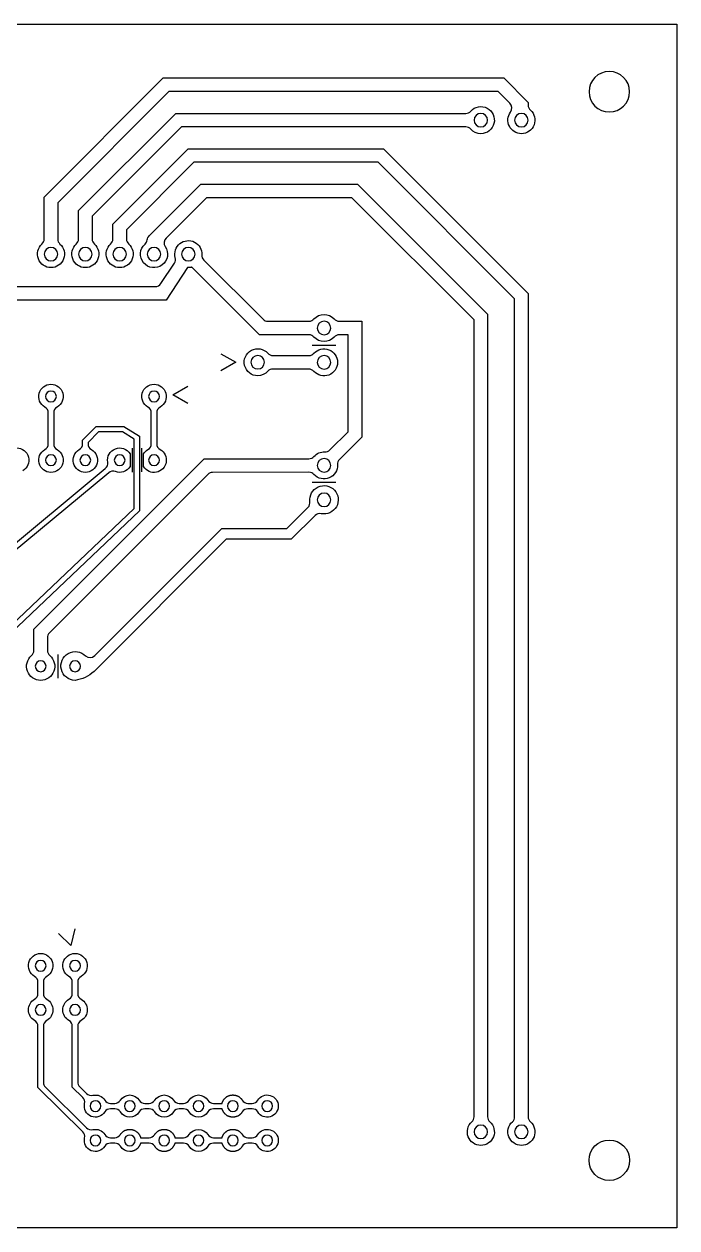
# Model space of a CAD drawing. Extents: x -23 to 624, y -213 to -124.
# Drawn here: x 49.7 to 98, y -213 to -124 of the extents above; entities that cross this region are included whole.
import ezdxf

# ---------------------------------------------------------------- set-up
doc = ezdxf.new("R2010")
doc.units = 0
for name, color, linetype in [('DEFAULT', 7, 'CONTINUOUS'), ('TOPLAYER', 1, 'CONTINUOUS'), ('TOPLAYER$TRACCES', 20, 'CONTINUOUS')]:
    doc.layers.add(name, color=color, linetype=linetype)

msp = doc.modelspace()

# ---------------------------------------------------------------- linework, layer by layer
at = {"layer": 'DEFAULT'}
for p, q in [((-23, -124), (98, -124)), ((98, -124), (98, -213)), ((71.024, -147.739), (72.784, -147.739)), ((57.707, -155.36), (57.707, -157.12)), ((58.408, -155.347), (58.408, -157.107)), ((71.024, -157.874), (72.784, -157.874)), ((52.215, -170.598), (52.215, -172.358)), ((98, -213), (-23, -213))]:
    msp.add_line(p, q, dxfattribs=at)
at = {"layer": 'DEFAULT', "extrusion": (0, 0, -1)}
msp.add_circle((-93, -129), 1.5, dxfattribs=at)
at = {"layer": 'DEFAULT'}
msp.add_circle((93, -208), 1.5, dxfattribs=at)
at = {"layer": 'TOPLAYER'}
for p, q in [((51.211, -136.793), (60.018, -127.986)), ((60.018, -127.986), (85.193, -127.986)), ((85.193, -127.986), (87, -129.793)), ((60.432, -128.986), (52.211, -137.207)), ((84.779, -128.986), (60.432, -128.986)), ((85.648, -129.855), (84.779, -128.986)), ((87, -129.793), (87, -129.984)), ((53.751, -137.793), (60.942, -130.602)), ((60.942, -130.602), (82.382, -130.602)), ((61.356, -131.602), (54.751, -138.207)), ((82.382, -131.602), (61.356, -131.602)), ((56.291, -138.793), (61.866, -133.218)), ((61.866, -133.218), (76.31, -133.218)), ((76.31, -133.218), (87, -143.908)), ((62.28, -134.218), (57.291, -139.207)), ((75.896, -134.218), (62.28, -134.218)), ((86, -144.322), (75.896, -134.218)), ((58.971, -139.653), (62.79, -135.834)), ((62.79, -135.834), (74.379, -135.834)), ((74.379, -135.834), (84, -145.455)), ((51.211, -139.89), (51.211, -136.793)), ((63.204, -136.834), (60.222, -139.816)), ((73.965, -136.834), (63.204, -136.834)), ((83, -145.869), (73.965, -136.834)), ((52.211, -137.207), (52.211, -139.89)), ((53.751, -139.89), (53.751, -137.793)), ((54.751, -138.207), (54.751, -139.89)), ((56.291, -139.89), (56.291, -138.793)), ((57.291, -139.207), (57.291, -139.89)), ((63.015, -141.445), (67.393, -145.822)), ((59.844, -143.187), (60.84, -141.669)), ((61.814, -142.006), (60.236, -144.413)), ((61.846, -142.008), (61.814, -142.006)), ((61.878, -142.008), (61.846, -142.008)), ((61.91, -142.007), (61.878, -142.008)), ((61.942, -142.005), (61.91, -142.007)), ((61.973, -142.003), (61.942, -142.005)), ((62.005, -141.999), (61.973, -142.003)), ((62.036, -141.994), (62.005, -141.999)), ((62.068, -141.988), (62.036, -141.994)), ((62.099, -141.982), (62.068, -141.988)), ((62.13, -141.974), (62.099, -141.982)), ((67.125, -146.969), (62.13, -141.974)), ((33.978, -143.413), (59.426, -143.413)), ((87, -143.908), (87, -204.78)), ((60.236, -144.413), (33.145, -144.413)), ((86, -204.78), (86, -144.322)), ((83, -204.78), (83, -145.869)), ((84, -145.455), (84, -204.78)), ((67.746, -145.969), (70.786, -145.969)), ((73.022, -145.969), (74.69, -145.969)), ((74.69, -145.969), (74.69, -154.55)), ((70.786, -146.969), (67.125, -146.969)), ((73.69, -146.969), (73.022, -146.969)), ((73.69, -154.136), (73.69, -146.969)), ((64.267, -148.372), (65.377, -149.006)), ((68.119, -148.502), (70.787, -148.507)), ((65.377, -149.006), (64.267, -149.639)), ((70.785, -149.507), (68.117, -149.502)), ((60.728, -151.411), (61.838, -150.778)), ((61.838, -152.045), (60.728, -151.411)), ((72.341, -155.485), (73.69, -154.136)), ((74.69, -154.55), (73.048, -156.192)), ((50.449, -168.741), (63.044, -156.146)), ((63.044, -156.146), (70.785, -156.131)), ((63.313, -157.291), (51.595, -169.009)), ((70.787, -157.131), (63.666, -157.145)), ((50.449, -170.306), (50.449, -168.741)), ((51.449, -169.362), (51.449, -170.306)), ((53.172, -192.123), (52.262, -191.226)), ((53.482, -190.884), (53.172, -192.123)), ((50.749, -195.662), (50.749, -194.839)), ((51.149, -194.839), (51.149, -195.662)), ((53.289, -195.662), (53.289, -194.839)), ((53.689, -194.839), (53.689, -195.662)), ((50.749, -202.615), (50.749, -198.103)), ((51.149, -198.103), (51.149, -202.239)), ((53.289, -202.583), (53.289, -198.103)), ((53.689, -198.103), (53.689, -202.207)), ((54.063, -205.888), (50.749, -202.615)), ((51.298, -202.595), (54.344, -205.603)), ((54.063, -203.348), (53.289, -202.583)), ((53.838, -202.563), (54.344, -203.063)), ((56.119, -203.792), (56.421, -203.792)), ((58.659, -203.792), (58.961, -203.792)), ((61.199, -203.792), (61.501, -203.792)), ((63.739, -203.792), (64.365, -203.792)), ((64.365, -203.792), (64.372, -203.764)), ((64.372, -203.764), (64.381, -203.737)), ((64.381, -203.737), (64.39, -203.71)), ((64.39, -203.71), (64.4, -203.683)), ((64.4, -203.683), (64.412, -203.657)), ((64.412, -203.657), (64.424, -203.631)), ((64.424, -203.631), (64.437, -203.606)), ((64.437, -203.606), (64.451, -203.581)), ((64.451, -203.581), (64.465, -203.556)), ((64.465, -203.556), (64.481, -203.532)), ((64.481, -203.532), (64.497, -203.509)), ((64.497, -203.509), (64.515, -203.486)), ((64.515, -203.486), (64.533, -203.464)), ((64.533, -203.464), (64.551, -203.442)), ((64.551, -203.442), (64.571, -203.421)), ((64.571, -203.421), (64.591, -203.401)), ((64.591, -203.401), (64.612, -203.382)), ((64.612, -203.382), (64.634, -203.363)), ((64.634, -203.363), (64.656, -203.345)), ((64.656, -203.345), (64.679, -203.328)), ((64.679, -203.328), (64.702, -203.311)), ((64.702, -203.311), (64.726, -203.296)), ((64.726, -203.296), (64.751, -203.281)), ((64.751, -203.281), (64.776, -203.267)), ((64.776, -203.267), (64.801, -203.254)), ((64.801, -203.254), (64.827, -203.242)), ((64.827, -203.242), (64.854, -203.231)), ((64.854, -203.231), (64.88, -203.221)), ((64.88, -203.221), (64.907, -203.212)), ((64.907, -203.212), (64.935, -203.203)), ((64.935, -203.203), (64.962, -203.196)), ((64.962, -203.196), (64.99, -203.19)), ((64.99, -203.19), (65.018, -203.184)), ((65.018, -203.184), (65.047, -203.18)), ((65.047, -203.18), (65.075, -203.176)), ((65.075, -203.176), (65.103, -203.174)), ((65.103, -203.174), (65.132, -203.172)), ((65.132, -203.172), (65.161, -203.172)), ((65.161, -203.172), (65.189, -203.172)), ((65.189, -203.172), (65.218, -203.174)), ((65.218, -203.174), (65.246, -203.176)), ((65.246, -203.176), (65.275, -203.18)), ((65.275, -203.18), (65.303, -203.184)), ((65.303, -203.184), (65.331, -203.19)), ((65.331, -203.19), (65.359, -203.196)), ((65.359, -203.196), (65.386, -203.204)), ((65.386, -203.204), (65.414, -203.212)), ((65.414, -203.212), (65.441, -203.221)), ((65.441, -203.221), (65.467, -203.232)), ((65.467, -203.232), (65.494, -203.243)), ((65.494, -203.243), (65.52, -203.255)), ((65.52, -203.255), (65.545, -203.268)), ((65.545, -203.268), (65.57, -203.282)), ((65.57, -203.282), (65.595, -203.296)), ((65.595, -203.296), (65.619, -203.312)), ((65.619, -203.312), (65.642, -203.328)), ((65.642, -203.328), (65.665, -203.346)), ((65.665, -203.346), (65.687, -203.364)), ((65.687, -203.364), (65.709, -203.382)), ((65.709, -203.382), (65.73, -203.402)), ((65.73, -203.402), (65.75, -203.422)), ((65.75, -203.422), (65.769, -203.443)), ((65.769, -203.443), (65.788, -203.465)), ((65.788, -203.465), (65.806, -203.487)), ((65.806, -203.487), (65.823, -203.51)), ((65.823, -203.51), (65.84, -203.533)), ((65.84, -203.533), (65.855, -203.557)), ((66.279, -203.792), (66.581, -203.792)), ((56.421, -204.192), (56.119, -204.192)), ((58.961, -204.192), (58.659, -204.192)), ((61.501, -204.192), (61.199, -204.192)), ((64.365, -204.192), (63.739, -204.192)), ((64.372, -204.219), (64.365, -204.192)), ((64.381, -204.247), (64.372, -204.219)), ((64.39, -204.274), (64.381, -204.247)), ((64.4, -204.3), (64.39, -204.274)), ((64.412, -204.327), (64.4, -204.3)), ((64.424, -204.353), (64.412, -204.327)), ((64.437, -204.378), (64.424, -204.353)), ((64.451, -204.403), (64.437, -204.378)), ((64.465, -204.428), (64.451, -204.403)), ((64.481, -204.451), (64.465, -204.428)), ((64.497, -204.475), (64.481, -204.451)), ((64.515, -204.498), (64.497, -204.475)), ((64.533, -204.52), (64.515, -204.498)), ((64.551, -204.541), (64.533, -204.52)), ((64.571, -204.562), (64.551, -204.541)), ((64.591, -204.583), (64.571, -204.562)), ((64.612, -204.602), (64.591, -204.583)), ((64.634, -204.621), (64.612, -204.602)), ((64.656, -204.639), (64.634, -204.621)), ((64.679, -204.656), (64.656, -204.639)), ((64.702, -204.672), (64.679, -204.656)), ((64.726, -204.688), (64.702, -204.672)), ((64.751, -204.702), (64.726, -204.688)), ((65.595, -204.687), (65.57, -204.702)), ((65.619, -204.672), (65.595, -204.687)), ((65.642, -204.655), (65.619, -204.672)), ((65.665, -204.638), (65.642, -204.655)), ((65.687, -204.62), (65.665, -204.638)), ((65.709, -204.601), (65.687, -204.62)), ((65.73, -204.582), (65.709, -204.601)), ((65.75, -204.562), (65.73, -204.582)), ((65.769, -204.541), (65.75, -204.562)), ((65.788, -204.519), (65.769, -204.541)), ((65.806, -204.497), (65.788, -204.519)), ((65.823, -204.474), (65.806, -204.497)), ((65.84, -204.451), (65.823, -204.474)), ((65.855, -204.427), (65.84, -204.451)), ((66.581, -204.192), (66.279, -204.192)), ((64.776, -204.716), (64.751, -204.702)), ((64.801, -204.729), (64.776, -204.716)), ((64.827, -204.741), (64.801, -204.729)), ((64.854, -204.752), (64.827, -204.741)), ((64.88, -204.763), (64.854, -204.752)), ((64.907, -204.772), (64.88, -204.763)), ((64.935, -204.78), (64.907, -204.772)), ((64.962, -204.788), (64.935, -204.78)), ((64.99, -204.794), (64.962, -204.788)), ((65.018, -204.799), (64.99, -204.794)), ((65.047, -204.804), (65.018, -204.799)), ((65.075, -204.807), (65.047, -204.804)), ((65.103, -204.81), (65.075, -204.807)), ((65.132, -204.811), (65.103, -204.81)), ((65.161, -204.812), (65.132, -204.811)), ((65.189, -204.811), (65.161, -204.812)), ((65.218, -204.81), (65.189, -204.811)), ((65.246, -204.807), (65.218, -204.81)), ((65.275, -204.804), (65.246, -204.807)), ((65.303, -204.799), (65.275, -204.804)), ((65.331, -204.794), (65.303, -204.799)), ((65.359, -204.787), (65.331, -204.794)), ((65.386, -204.78), (65.359, -204.787)), ((65.414, -204.772), (65.386, -204.78)), ((65.441, -204.762), (65.414, -204.772)), ((65.467, -204.752), (65.441, -204.762)), ((65.494, -204.741), (65.467, -204.752)), ((65.52, -204.729), (65.494, -204.741)), ((65.545, -204.716), (65.52, -204.729)), ((65.57, -204.702), (65.545, -204.716)), ((56.119, -206.332), (56.421, -206.332)), ((56.845, -206.097), (56.86, -206.073)), ((56.86, -206.073), (56.877, -206.05)), ((56.877, -206.05), (56.894, -206.027)), ((56.894, -206.027), (56.912, -206.005)), ((56.912, -206.005), (56.931, -205.983)), ((56.931, -205.983), (56.95, -205.962)), ((56.95, -205.962), (56.97, -205.942)), ((56.97, -205.942), (56.991, -205.922)), ((56.991, -205.922), (57.013, -205.904)), ((57.013, -205.904), (57.035, -205.886)), ((57.035, -205.886), (57.058, -205.868)), ((57.058, -205.868), (57.081, -205.852)), ((57.081, -205.852), (57.105, -205.836)), ((57.105, -205.836), (57.13, -205.822)), ((57.13, -205.822), (57.155, -205.808)), ((57.155, -205.808), (57.18, -205.795)), ((57.18, -205.795), (57.206, -205.783)), ((57.206, -205.783), (57.233, -205.772)), ((57.233, -205.772), (57.259, -205.761)), ((57.259, -205.761), (57.286, -205.752)), ((57.286, -205.752), (57.314, -205.744)), ((57.314, -205.744), (57.341, -205.736)), ((57.341, -205.736), (57.369, -205.73)), ((57.369, -205.73), (57.397, -205.724)), ((57.397, -205.724), (57.425, -205.72)), ((57.425, -205.72), (57.454, -205.716)), ((57.454, -205.716), (57.482, -205.714)), ((57.482, -205.714), (57.511, -205.712)), ((57.511, -205.712), (57.539, -205.712)), ((57.539, -205.712), (57.568, -205.712)), ((57.568, -205.712), (57.597, -205.714)), ((57.597, -205.714), (57.625, -205.716)), ((57.625, -205.716), (57.653, -205.72)), ((57.653, -205.72), (57.682, -205.724)), ((57.682, -205.724), (57.71, -205.73)), ((57.71, -205.73), (57.738, -205.736)), ((57.738, -205.736), (57.765, -205.743)), ((57.765, -205.743), (57.793, -205.752)), ((57.793, -205.752), (57.82, -205.761)), ((57.82, -205.761), (57.846, -205.771)), ((57.846, -205.771), (57.873, -205.782)), ((57.873, -205.782), (57.899, -205.794)), ((57.899, -205.794), (57.924, -205.807)), ((57.924, -205.807), (57.949, -205.821)), ((57.949, -205.821), (57.974, -205.836)), ((57.974, -205.836), (57.998, -205.851)), ((57.998, -205.851), (58.021, -205.868)), ((58.021, -205.868), (58.044, -205.885)), ((58.044, -205.885), (58.066, -205.903)), ((58.066, -205.903), (58.088, -205.922)), ((58.088, -205.922), (58.109, -205.941)), ((58.109, -205.941), (58.129, -205.961)), ((58.129, -205.961), (58.149, -205.982)), ((58.149, -205.982), (58.167, -206.004)), ((58.167, -206.004), (58.185, -206.026)), ((58.185, -206.026), (58.203, -206.049)), ((58.203, -206.049), (58.219, -206.072)), ((58.219, -206.072), (58.235, -206.096)), ((58.235, -206.096), (58.249, -206.121)), ((58.249, -206.121), (58.263, -206.146)), ((58.263, -206.146), (58.276, -206.171)), ((58.276, -206.171), (58.288, -206.197)), ((58.288, -206.197), (58.3, -206.223)), ((58.3, -206.223), (58.31, -206.25)), ((58.31, -206.25), (58.319, -206.277)), ((58.319, -206.277), (58.328, -206.304)), ((58.328, -206.304), (58.335, -206.332)), ((58.335, -206.332), (58.961, -206.332)), ((59.385, -206.097), (59.4, -206.073)), ((59.4, -206.073), (59.417, -206.05)), ((59.417, -206.05), (59.434, -206.027)), ((59.434, -206.027), (59.452, -206.005)), ((59.452, -206.005), (59.471, -205.983)), ((59.471, -205.983), (59.49, -205.962)), ((59.49, -205.962), (59.511, -205.942)), ((59.511, -205.942), (59.531, -205.922)), ((59.531, -205.922), (59.553, -205.904)), ((59.553, -205.904), (59.575, -205.886)), ((59.575, -205.886), (59.598, -205.868)), ((59.598, -205.868), (59.621, -205.852)), ((59.621, -205.852), (59.645, -205.836)), ((59.645, -205.836), (59.67, -205.822)), ((59.67, -205.822), (59.695, -205.808)), ((59.695, -205.808), (59.72, -205.795)), ((59.72, -205.795), (59.746, -205.783)), ((59.746, -205.783), (59.773, -205.772)), ((59.773, -205.772), (59.799, -205.761)), ((59.799, -205.761), (59.826, -205.752)), ((59.826, -205.752), (59.854, -205.744)), ((59.854, -205.744), (59.881, -205.736)), ((59.881, -205.736), (59.909, -205.73)), ((59.909, -205.73), (59.937, -205.724)), ((59.937, -205.724), (59.965, -205.72)), ((59.965, -205.72), (59.994, -205.716)), ((59.994, -205.716), (60.022, -205.714)), ((60.022, -205.714), (60.051, -205.712)), ((60.051, -205.712), (60.079, -205.712)), ((60.079, -205.712), (60.108, -205.712)), ((60.108, -205.712), (60.137, -205.714)), ((60.137, -205.714), (60.165, -205.716)), ((60.165, -205.716), (60.194, -205.72)), ((60.194, -205.72), (60.222, -205.724)), ((60.222, -205.724), (60.25, -205.73)), ((60.25, -205.73), (60.278, -205.736)), ((60.278, -205.736), (60.305, -205.743)), ((60.305, -205.743), (60.333, -205.752)), ((60.333, -205.752), (60.36, -205.761)), ((60.36, -205.761), (60.386, -205.771)), ((60.386, -205.771), (60.413, -205.782)), ((60.413, -205.782), (60.439, -205.794)), ((60.439, -205.794), (60.464, -205.807)), ((60.464, -205.807), (60.489, -205.821)), ((60.489, -205.821), (60.514, -205.836)), ((60.514, -205.836), (60.538, -205.851)), ((60.538, -205.851), (60.561, -205.868)), ((60.561, -205.868), (60.584, -205.885)), ((60.584, -205.885), (60.606, -205.903)), ((60.606, -205.903), (60.628, -205.922)), ((60.628, -205.922), (60.649, -205.941)), ((60.649, -205.941), (60.669, -205.961)), ((60.669, -205.961), (60.689, -205.982)), ((60.689, -205.982), (60.707, -206.004)), ((60.707, -206.004), (60.725, -206.026)), ((60.725, -206.026), (60.743, -206.049)), ((60.743, -206.049), (60.759, -206.072)), ((60.759, -206.072), (60.775, -206.096)), ((60.775, -206.096), (60.789, -206.121)), ((60.789, -206.121), (60.803, -206.146)), ((60.803, -206.146), (60.816, -206.171)), ((60.816, -206.171), (60.828, -206.197)), ((60.828, -206.197), (60.84, -206.223)), ((60.84, -206.223), (60.85, -206.25)), ((60.85, -206.25), (60.859, -206.277)), ((60.859, -206.277), (60.868, -206.304)), ((60.868, -206.304), (60.875, -206.332)), ((60.875, -206.332), (61.501, -206.332)), ((63.739, -206.332), (64.365, -206.332)), ((64.365, -206.332), (64.372, -206.304)), ((64.372, -206.304), (64.381, -206.277)), ((64.381, -206.277), (64.39, -206.25)), ((64.39, -206.25), (64.4, -206.223)), ((64.4, -206.223), (64.412, -206.197)), ((64.412, -206.197), (64.424, -206.171)), ((64.424, -206.171), (64.437, -206.146)), ((64.437, -206.146), (64.451, -206.121)), ((64.451, -206.121), (64.465, -206.096)), ((64.465, -206.096), (64.481, -206.072)), ((64.481, -206.072), (64.497, -206.049)), ((64.497, -206.049), (64.515, -206.026)), ((64.515, -206.026), (64.533, -206.004)), ((64.533, -206.004), (64.551, -205.982)), ((64.551, -205.982), (64.571, -205.961)), ((64.571, -205.961), (64.591, -205.941)), ((64.591, -205.941), (64.612, -205.922)), ((64.612, -205.922), (64.634, -205.903)), ((64.634, -205.903), (64.656, -205.885)), ((64.656, -205.885), (64.679, -205.868)), ((64.679, -205.868), (64.702, -205.851)), ((64.702, -205.851), (64.726, -205.836)), ((64.726, -205.836), (64.751, -205.821)), ((64.751, -205.821), (64.776, -205.807)), ((64.776, -205.807), (64.801, -205.794)), ((64.801, -205.794), (64.827, -205.782)), ((64.827, -205.782), (64.854, -205.771)), ((64.854, -205.771), (64.88, -205.761)), ((64.88, -205.761), (64.907, -205.752)), ((64.907, -205.752), (64.935, -205.743)), ((64.935, -205.743), (64.962, -205.736)), ((64.962, -205.736), (64.99, -205.73)), ((64.99, -205.73), (65.018, -205.724)), ((65.018, -205.724), (65.047, -205.72)), ((65.047, -205.72), (65.075, -205.716)), ((65.075, -205.716), (65.103, -205.714)), ((65.103, -205.714), (65.132, -205.712)), ((65.132, -205.712), (65.161, -205.712)), ((65.161, -205.712), (65.189, -205.712)), ((65.189, -205.712), (65.218, -205.714)), ((65.218, -205.714), (65.246, -205.716)), ((65.246, -205.716), (65.275, -205.72)), ((65.275, -205.72), (65.303, -205.724)), ((65.303, -205.724), (65.331, -205.73)), ((65.331, -205.73), (65.359, -205.736)), ((65.359, -205.736), (65.386, -205.744)), ((65.386, -205.744), (65.414, -205.752)), ((65.414, -205.752), (65.441, -205.761)), ((65.441, -205.761), (65.467, -205.772)), ((65.467, -205.772), (65.494, -205.783)), ((65.494, -205.783), (65.52, -205.795)), ((65.52, -205.795), (65.545, -205.808)), ((65.545, -205.808), (65.57, -205.822)), ((65.57, -205.822), (65.595, -205.836)), ((65.595, -205.836), (65.619, -205.852)), ((65.619, -205.852), (65.642, -205.868)), ((65.642, -205.868), (65.665, -205.886)), ((65.665, -205.886), (65.687, -205.904)), ((65.687, -205.904), (65.709, -205.922)), ((65.709, -205.922), (65.73, -205.942)), ((65.73, -205.942), (65.75, -205.962)), ((65.75, -205.962), (65.769, -205.983)), ((65.769, -205.983), (65.788, -206.005)), ((65.788, -206.005), (65.806, -206.027)), ((65.806, -206.027), (65.823, -206.05)), ((65.823, -206.05), (65.84, -206.073)), ((65.84, -206.073), (65.855, -206.097)), ((66.279, -206.332), (66.581, -206.332)), ((56.421, -206.732), (56.119, -206.732)), ((57.569, -207.351), (57.54, -207.352)), ((57.597, -207.35), (57.569, -207.351)), ((57.626, -207.347), (57.597, -207.35)), ((57.654, -207.344), (57.626, -207.347)), ((57.682, -207.339), (57.654, -207.344)), ((57.71, -207.334), (57.682, -207.339)), ((57.738, -207.328), (57.71, -207.334)), ((57.766, -207.32), (57.738, -207.328)), ((57.793, -207.312), (57.766, -207.32)), ((57.82, -207.303), (57.793, -207.312)), ((57.847, -207.292), (57.82, -207.303)), ((57.873, -207.281), (57.847, -207.292)), ((57.899, -207.269), (57.873, -207.281)), ((57.924, -207.256), (57.899, -207.269)), ((57.949, -207.242), (57.924, -207.256)), ((57.974, -207.228), (57.949, -207.242)), ((57.998, -207.212), (57.974, -207.228)), ((58.021, -207.196), (57.998, -207.212)), ((58.044, -207.179), (58.021, -207.196)), ((58.066, -207.161), (58.044, -207.179)), ((58.088, -207.142), (58.066, -207.161)), ((58.109, -207.122), (58.088, -207.142)), ((58.129, -207.102), (58.109, -207.122)), ((58.149, -207.081), (58.129, -207.102)), ((58.167, -207.06), (58.149, -207.081)), ((58.185, -207.038), (58.167, -207.06)), ((58.203, -207.015), (58.185, -207.038)), ((58.219, -206.991), (58.203, -207.015)), ((58.235, -206.967), (58.219, -206.991)), ((58.249, -206.943), (58.235, -206.967)), ((58.263, -206.918), (58.249, -206.943)), ((58.276, -206.893), (58.263, -206.918)), ((58.289, -206.867), (58.276, -206.893)), ((58.3, -206.84), (58.289, -206.867)), ((58.31, -206.814), (58.3, -206.84)), ((58.319, -206.787), (58.31, -206.814)), ((58.328, -206.759), (58.319, -206.787)), ((58.335, -206.732), (58.328, -206.759)), ((58.961, -206.732), (58.335, -206.732)), ((59.4, -206.991), (59.385, -206.967)), ((59.417, -207.014), (59.4, -206.991)), ((59.434, -207.037), (59.417, -207.014)), ((59.452, -207.059), (59.434, -207.037)), ((59.471, -207.081), (59.452, -207.059)), ((59.49, -207.102), (59.471, -207.081)), ((59.511, -207.122), (59.49, -207.102)), ((59.531, -207.141), (59.511, -207.122)), ((59.553, -207.16), (59.531, -207.141)), ((59.575, -207.178), (59.553, -207.16)), ((59.598, -207.195), (59.575, -207.178)), ((59.621, -207.212), (59.598, -207.195)), ((59.645, -207.227), (59.621, -207.212)), ((59.67, -207.242), (59.645, -207.227)), ((59.695, -207.256), (59.67, -207.242)), ((59.72, -207.269), (59.695, -207.256)), ((59.746, -207.281), (59.72, -207.269)), ((59.773, -207.292), (59.746, -207.281)), ((59.799, -207.302), (59.773, -207.292)), ((59.826, -207.312), (59.799, -207.302)), ((59.854, -207.32), (59.826, -207.312)), ((59.881, -207.327), (59.854, -207.32)), ((59.909, -207.334), (59.881, -207.327)), ((59.937, -207.339), (59.909, -207.334)), ((59.965, -207.344), (59.937, -207.339)), ((59.994, -207.347), (59.965, -207.344)), ((60.022, -207.35), (59.994, -207.347)), ((60.051, -207.351), (60.022, -207.35)), ((60.079, -207.352), (60.051, -207.351)), ((60.108, -207.351), (60.079, -207.352)), ((60.137, -207.35), (60.108, -207.351)), ((60.165, -207.347), (60.137, -207.35)), ((60.194, -207.344), (60.165, -207.347)), ((60.222, -207.339), (60.194, -207.344)), ((60.25, -207.334), (60.222, -207.339)), ((60.278, -207.328), (60.25, -207.334)), ((60.305, -207.32), (60.278, -207.328)), ((60.333, -207.312), (60.305, -207.32)), ((60.36, -207.303), (60.333, -207.312)), ((60.386, -207.292), (60.36, -207.303)), ((60.413, -207.281), (60.386, -207.292)), ((60.439, -207.269), (60.413, -207.281)), ((60.464, -207.256), (60.439, -207.269)), ((60.489, -207.242), (60.464, -207.256)), ((60.514, -207.228), (60.489, -207.242)), ((60.538, -207.212), (60.514, -207.228)), ((60.561, -207.196), (60.538, -207.212)), ((60.584, -207.179), (60.561, -207.196)), ((60.606, -207.161), (60.584, -207.179)), ((60.628, -207.142), (60.606, -207.161)), ((60.649, -207.123), (60.628, -207.142)), ((60.669, -207.102), (60.649, -207.123)), ((60.689, -207.081), (60.669, -207.102)), ((60.707, -207.06), (60.689, -207.081)), ((60.725, -207.038), (60.707, -207.06)), ((60.743, -207.015), (60.725, -207.038)), ((60.759, -206.991), (60.743, -207.015)), ((60.775, -206.968), (60.759, -206.991)), ((60.789, -206.943), (60.775, -206.968)), ((60.803, -206.918), (60.789, -206.943)), ((60.816, -206.893), (60.803, -206.918)), ((60.828, -206.867), (60.816, -206.893)), ((60.84, -206.84), (60.828, -206.867)), ((60.85, -206.814), (60.84, -206.84)), ((60.859, -206.787), (60.85, -206.814)), ((60.868, -206.759), (60.859, -206.787)), ((60.875, -206.732), (60.868, -206.759)), ((61.501, -206.732), (60.875, -206.732)), ((64.365, -206.732), (63.739, -206.732)), ((64.372, -206.759), (64.365, -206.732)), ((64.381, -206.787), (64.372, -206.759)), ((64.39, -206.814), (64.381, -206.787)), ((64.4, -206.84), (64.39, -206.814)), ((64.412, -206.867), (64.4, -206.84)), ((64.424, -206.893), (64.412, -206.867)), ((64.437, -206.918), (64.424, -206.893)), ((64.451, -206.943), (64.437, -206.918)), ((64.465, -206.968), (64.451, -206.943)), ((64.481, -206.991), (64.465, -206.968)), ((64.497, -207.015), (64.481, -206.991)), ((64.515, -207.038), (64.497, -207.015)), ((64.533, -207.06), (64.515, -207.038)), ((64.551, -207.081), (64.533, -207.06)), ((64.571, -207.102), (64.551, -207.081)), ((64.591, -207.123), (64.571, -207.102)), ((64.612, -207.142), (64.591, -207.123)), ((64.634, -207.161), (64.612, -207.142)), ((64.656, -207.179), (64.634, -207.161)), ((64.679, -207.196), (64.656, -207.179)), ((64.702, -207.212), (64.679, -207.196)), ((64.726, -207.228), (64.702, -207.212)), ((64.751, -207.242), (64.726, -207.228)), ((64.776, -207.256), (64.751, -207.242)), ((64.801, -207.269), (64.776, -207.256)), ((64.827, -207.281), (64.801, -207.269)), ((64.854, -207.292), (64.827, -207.281)), ((64.88, -207.303), (64.854, -207.292)), ((64.907, -207.312), (64.88, -207.303)), ((64.935, -207.32), (64.907, -207.312)), ((64.962, -207.328), (64.935, -207.32)), ((64.99, -207.334), (64.962, -207.328)), ((65.018, -207.339), (64.99, -207.334)), ((65.047, -207.344), (65.018, -207.339)), ((65.075, -207.347), (65.047, -207.344)), ((65.103, -207.35), (65.075, -207.347)), ((65.132, -207.351), (65.103, -207.35)), ((65.161, -207.352), (65.132, -207.351)), ((65.189, -207.351), (65.161, -207.352)), ((65.218, -207.35), (65.189, -207.351)), ((65.246, -207.347), (65.218, -207.35)), ((65.275, -207.344), (65.246, -207.347)), ((65.303, -207.339), (65.275, -207.344)), ((65.331, -207.334), (65.303, -207.339)), ((65.359, -207.327), (65.331, -207.334)), ((65.386, -207.32), (65.359, -207.327)), ((65.414, -207.312), (65.386, -207.32)), ((65.441, -207.302), (65.414, -207.312)), ((65.467, -207.292), (65.441, -207.302)), ((65.494, -207.281), (65.467, -207.292)), ((65.52, -207.269), (65.494, -207.281)), ((65.545, -207.256), (65.52, -207.269)), ((65.57, -207.242), (65.545, -207.256)), ((65.595, -207.227), (65.57, -207.242)), ((65.619, -207.212), (65.595, -207.227)), ((65.642, -207.195), (65.619, -207.212)), ((65.665, -207.178), (65.642, -207.195)), ((65.687, -207.16), (65.665, -207.178)), ((65.709, -207.141), (65.687, -207.16)), ((65.73, -207.122), (65.709, -207.141)), ((65.75, -207.102), (65.73, -207.122)), ((65.769, -207.081), (65.75, -207.102)), ((65.788, -207.059), (65.769, -207.081)), ((65.806, -207.037), (65.788, -207.059)), ((65.823, -207.014), (65.806, -207.037)), ((65.84, -206.991), (65.823, -207.014)), ((65.855, -206.967), (65.84, -206.991)), ((66.581, -206.732), (66.279, -206.732))]:
    msp.add_line(p, q, dxfattribs=at)
at = {"layer": 'TOPLAYER', "extrusion": (0, 0, -1)}
for centre, radius in [((-83.5, -131.102), 0.5), ((-86.5, -131.102), 0.5), ((-51.711, -141.008), 0.5), ((-51.711, -141.008), 0.5), ((-54.251, -141.008), 0.5), ((-54.251, -141.008), 0.5), ((-56.791, -141.008), 0.5), ((-56.791, -141.008), 0.5), ((-59.331, -141.008), 0.5), ((-59.331, -141.008), 0.5), ((-67, -149), 0.5), ((-71.904, -149.009), 0.5), ((-50.949, -171.48), 0.4), ((-83.5, -205.898), 0.5), ((-86.5, -205.898), 0.5)]:
    msp.add_circle(centre, radius, dxfattribs=at)
at = {"layer": 'TOPLAYER'}
for centre, start, end in [((85.295, -130.209), 323.46676, 45), ((82.382, -130.102), 270, 318.18969), ((87.5, -129.984), 180, 228.18969), ((82.382, -132.102), 41.81031, 90), ((50.711, -139.89), 311.81031, 0), ((52.711, -139.89), 180, 228.18969), ((53.251, -139.89), 311.81031, 0), ((55.251, -139.89), 180, 228.18969), ((55.791, -139.89), 311.81031, 0), ((57.791, -139.89), 180, 228.18969), ((58.331, -139.89), 311.81031, 353.28083), ((60.575, -140.17), 135, 213.95743), ((60.422, -141.394), 326.74419, 14.93388), ((63.369, -141.091), 176.81031, 225), ((59.426, -142.913), 270, 326.74419), ((67.746, -145.469), 225, 270.00016), ((70.786, -145.469), 270.00016, 318.18984), ((73.022, -145.469), 221.81032, 270.00001), ((70.786, -147.469), 41.81047, 90.00016), ((73.022, -147.469), 90.00001, 138.18969), ((68.12, -148.002), 221.70645, 269.89613), ((70.788, -148.007), 269.89613, 318.08582), ((68.116, -150.002), 89.89613, 138.08582), ((70.784, -150.007), 41.70645, 89.89613), ((71.987, -155.131), 266.81063, 315.00032), ((70.784, -155.631), 270.10916, 318.29884), ((73.402, -156.545), 135.00032, 183.19), ((63.667, -157.645), 90.10916, 135), ((70.788, -157.631), 41.91947, 90.10916), ((51.949, -169.362), 135, 180), ((49.949, -170.306), 310.4345, 0), ((51.949, -170.306), 180, 229.5655), ((50.249, -194.839), 0, 60.16444), ((51.649, -194.839), 119.83556, 180), ((52.789, -194.839), 0, 60.16444), ((54.189, -194.839), 119.83556, 180), ((50.249, -195.662), 299.83556, 0), ((51.649, -195.662), 180, 240.16444), ((52.789, -195.662), 299.83556, 0), ((54.189, -195.662), 180, 240.16444), ((50.249, -198.103), 360, 60.16444), ((51.649, -198.103), 119.83556, 180), ((52.789, -198.103), 360, 60.16444), ((54.189, -198.103), 119.83556, 180), ((51.649, -202.239), 180, 225.36332), ((54.189, -202.207), 180, 225.36332), ((53.712, -203.704), 347.38926, 45.36332), ((54.695, -202.707), 225.36332, 283.33739), ((56.119, -203.292), 212.02593, 270), ((56.421, -203.292), 270, 327.97407), ((58.659, -203.292), 212.02593, 270), ((58.961, -203.292), 270, 327.97407), ((61.199, -203.292), 212.02593, 270), ((61.501, -203.292), 270, 327.97407), ((63.739, -203.292), 212.02593, 270), ((66.279, -203.292), 212.02593, 270), ((66.581, -203.292), 270, 327.97407), ((56.119, -204.692), 90, 147.97407), ((56.421, -204.692), 32.02593, 90), ((58.659, -204.692), 90, 147.97407), ((58.961, -204.692), 32.02593, 90), ((61.199, -204.692), 90, 147.97407), ((61.501, -204.692), 32.02593, 90), ((63.739, -204.692), 90, 147.97407), ((66.279, -204.692), 90, 147.97407), ((66.581, -204.692), 32.02593, 90), ((82.5, -204.78), 311.81031, 360), ((84.5, -204.78), 180, 228.18969), ((85.5, -204.78), 311.81031, 0), ((87.5, -204.78), 180, 228.18969), ((53.712, -206.244), 347.38926, 45.36332), ((54.695, -205.247), 225.36332, 283.33739), ((56.119, -205.832), 212.02593, 270), ((56.421, -205.832), 270, 327.97407), ((58.961, -205.832), 270, 327.97407), ((61.501, -205.832), 270, 327.97407), ((63.739, -205.832), 212.02593, 270), ((66.279, -205.832), 212.02593, 270), ((66.581, -205.832), 270, 327.97407), ((56.119, -207.232), 90, 147.97407), ((56.421, -207.232), 32.02593, 90), ((58.961, -207.232), 32.02593, 90), ((61.501, -207.232), 32.02593, 90), ((63.739, -207.232), 90, 147.97407), ((66.279, -207.232), 90, 147.97407), ((66.581, -207.232), 32.02593, 90)]:
    msp.add_arc(centre, 0.5, start, end, dxfattribs=at)
at = {"layer": 'TOPLAYER', "extrusion": (0, 0, -1)}
for centre, radius, start, end in [((-83.5, -131.102), 1, 41.81031, 270), ((-86.5, -131.102), 1, 270, 36.53324), ((-86.5, -131.102), 1, 131.81031, 270), ((-83.5, -131.102), 1, 270, 318.18969), ((-59.324, -140.007), 0.5, 6.71917, 45), ((-51.711, -141.008), 1, 131.81031, 48.18969), ((-54.251, -141.008), 1, 131.81031, 48.18969), ((-56.791, -141.008), 1, 131.81031, 48.18969), ((-59.331, -141.008), 1, 146.04257, 48.18969), ((-61.871, -141.008), 1, 345.06612, 183.18969), ((-71.904, -146.469), 1, 41.81016, 138.18968), ((-71.904, -146.469), 1, 221.81031, 318.18953), ((-67, -149), 1, 270, 138.29355), ((-71.904, -149.009), 1, 41.91418, 318.29355), ((-67, -149), 1, 221.91418, 270), ((-71.904, -156.629), 1, 41.70116, 93.18937), ((-71.904, -156.629), 1, 176.81, 318.08053), ((-50.949, -171.48), 1.042, 130.4345, 49.5655), ((-50.949, -193.618), 0.907, 299.83556, 240.16444), ((-53.489, -193.618), 0.907, 299.83556, 240.16444), ((-50.949, -196.882), 0.907, 299.83556, 60.16444), ((-50.949, -196.882), 0.907, 119.83556, 240.16444), ((-53.489, -196.882), 0.907, 299.83556, 60.16444), ((-53.489, -196.882), 0.907, 119.83556, 240.16444), ((-55, -203.992), 0.82, 76.66261, 147.97407), ((-57.54, -203.992), 0.82, 32.02593, 147.97407), ((-60.08, -203.992), 0.82, 32.02593, 147.97407), ((-62.62, -203.992), 0.82, 32.02593, 147.97407), ((-67.7, -203.992), 0.82, 32.02593, 327.97407), ((-55, -203.992), 0.82, 212.02593, 12.61074), ((-57.54, -203.992), 0.82, 270, 327.97407), ((-57.54, -203.992), 0.82, 212.02593, 270), ((-60.08, -203.992), 0.82, 212.02593, 327.97407), ((-62.62, -203.992), 0.82, 212.02593, 327.97407), ((-83.5, -205.898), 1, 270, 48.18969), ((-83.5, -205.898), 1, 131.81031, 270), ((-86.5, -205.898), 1, 270, 48.18969), ((-86.5, -205.898), 1, 131.81031, 270), ((-55, -206.532), 0.82, 212.02593, 12.61074), ((-55, -206.532), 0.82, 76.66261, 147.97407), ((-62.62, -206.532), 0.82, 32.02593, 147.97407), ((-67.7, -206.532), 0.82, 32.02593, 327.97407), ((-57.54, -206.532), 0.82, 270, 327.97407), ((-62.62, -206.532), 0.82, 212.02593, 327.97407)]:
    msp.add_arc(centre, radius, start, end, dxfattribs=at)
at = {"layer": 'TOPLAYER$TRACCES'}
for p, q in [((51.511, -155.019), (51.511, -152.752)), ((51.911, -152.752), (51.911, -155.019)), ((59.131, -155.019), (59.131, -152.752)), ((59.531, -152.752), (59.531, -155.019)), ((54.051, -154.76), (55.057, -153.754)), ((55.057, -153.754), (57.102, -153.754)), ((57.102, -153.754), (58.257, -154.464)), ((54.051, -155.027), (54.051, -154.76)), ((55.223, -154.154), (54.451, -154.926)), ((56.988, -154.154), (55.223, -154.154)), ((57.857, -154.688), (56.988, -154.154)), ((57.857, -159.81), (57.857, -154.688)), ((58.257, -154.464), (58.257, -159.982)), ((54.451, -154.926), (54.451, -155.027)), ((57.556, -155.766), (57.556, -156.714)), ((58.559, -156.716), (58.559, -155.764)), ((40.583, -169.438), (55.73, -156.86)), ((55.986, -157.168), (41.165, -169.475)), ((46.61, -170.5), (57.857, -159.81)), ((58.257, -159.982), (46.886, -170.789)), ((69.151, -161.29), (70.72, -159.721)), ((71.239, -160.334), (69.482, -162.09)), ((54.944, -170.688), (64.341, -161.29)), ((64.341, -161.29), (69.151, -161.29)), ((64.672, -162.09), (54.893, -171.87)), ((69.482, -162.09), (64.672, -162.09))]:
    msp.add_line(p, q, dxfattribs=at)
at = {"layer": 'TOPLAYER$TRACCES', "extrusion": (0, 0, -1)}
for centre, radius in [((-51.711, -141.008), 0.5), ((-54.251, -141.008), 0.5), ((-56.791, -141.008), 0.5), ((-59.331, -141.008), 0.5), ((-61.871, -141.008), 0.5), ((-61.871, -141.008), 0.5), ((-71.904, -146.469), 0.5), ((-51.711, -151.532), 0.4), ((-59.331, -151.532), 0.4), ((-51.711, -156.24), 0.4), ((-54.251, -156.24), 0.4), ((-56.791, -156.24), 0.4), ((-56.791, -156.24), 0.4), ((-59.331, -156.24), 0.4), ((-71.904, -156.629), 0.5), ((-71.904, -159.169), 0.5), ((-53.489, -171.48), 0.4), ((-50.949, -193.618), 0.4), ((-53.489, -193.618), 0.4), ((-50.949, -196.882), 0.4), ((-53.489, -196.882), 0.4), ((-55, -203.992), 0.4), ((-55, -203.992), 0.4), ((-57.54, -203.992), 0.4), ((-57.54, -203.992), 0.4), ((-60.08, -203.992), 0.4), ((-60.08, -203.992), 0.4), ((-62.62, -203.992), 0.4), ((-62.62, -203.992), 0.4), ((-65.16, -203.992), 0.4), ((-65.16, -203.992), 0.4), ((-67.7, -203.992), 0.4), ((-55, -206.532), 0.4), ((-55, -206.532), 0.4), ((-57.54, -206.532), 0.4), ((-57.54, -206.532), 0.4), ((-60.08, -206.532), 0.4), ((-60.08, -206.532), 0.4), ((-62.62, -206.532), 0.4), ((-62.62, -206.532), 0.4), ((-65.16, -206.532), 0.4), ((-65.16, -206.532), 0.4), ((-67.7, -206.532), 0.4)]:
    msp.add_circle(centre, radius, dxfattribs=at)
for centre, radius, start, end in [((-51.711, -151.532), 0.907, 299.83556, 240.16444), ((-59.331, -151.532), 0.907, 299.83556, 240.16444), ((-49.171, -156.24), 0.907, 299.83556, 240.16444), ((-51.711, -156.24), 0.907, 270, 60.16444), ((-51.711, -156.24), 0.907, 119.83556, 270), ((-54.251, -156.24), 0.9, 120, 60), ((-56.791, -156.24), 0.9, 350.29509, 148.22763), ((-59.331, -156.24), 0.907, 119.83556, 328.3537), ((-59.331, -156.24), 0.907, 31.6463, 60.16444), ((-56.791, -156.24), 0.9, 211.77237, 290.29509), ((-71.904, -159.169), 1.05, 352.63367, 281.58635), ((-53.507, -171.457), 1.062, 270.94632, 135.77567), ((-53.089, -169.812), 2.737, 228.7421, 261.587)]:
    msp.add_arc(centre, radius, start, end, dxfattribs=at)
at = {"layer": 'TOPLAYER$TRACCES'}
for centre, start, end in [((51.011, -152.752), 0, 60.16444), ((52.411, -152.752), 119.83556, 180), ((58.631, -152.752), 0, 60.16444), ((60.031, -152.752), 119.83556, 180), ((51.011, -155.019), 299.83556, 0), ((52.411, -155.019), 180, 240.16444), ((53.551, -155.027), 300, 0), ((54.951, -155.027), 180, 240), ((58.631, -155.019), 299.83556, 0), ((60.031, -155.019), 180, 240.16444), ((55.411, -156.476), 309.70491, 9.70491), ((56.305, -157.553), 69.70491, 129.70491), ((70.367, -159.368), 315, 7.36633), ((71.593, -160.687), 78.41365, 135), ((54.59, -170.334), 229.85946, 315)]:
    msp.add_arc(centre, 0.5, start, end, dxfattribs=at)

doc.saveas('drawing.dxf')
